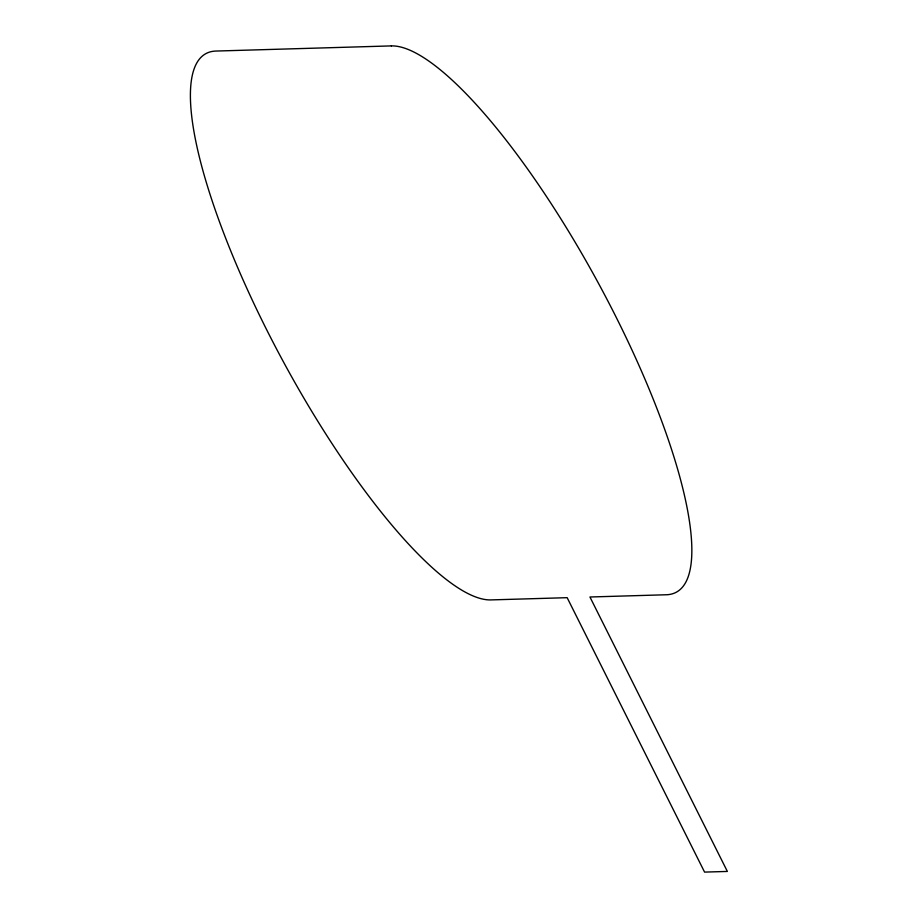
<?xml version="1.0" encoding="UTF-8"?>
<svg xmlns="http://www.w3.org/2000/svg" width="918" height="918" viewBox="0 0 918 918"><rect width="100%" height="100%" fill="white"/><g stroke="black" fill="none" stroke-linecap="round" stroke-linejoin="round"><path stroke-width="1.38" d="M391.355 45.9L216.051 51.052A309.286 78.914 61.5 0 0 265.818 328.059A309.286 78.914 61.5 0 0 490.901 599.913L567.152 597.675L704.576 872.1L727.366 871.434L589.941 596.998L666.204 594.761A309.286 78.914 61.5 0 0 616.426 317.754A309.286 78.914 61.5 0 0 391.355 45.9"/></g></svg>
